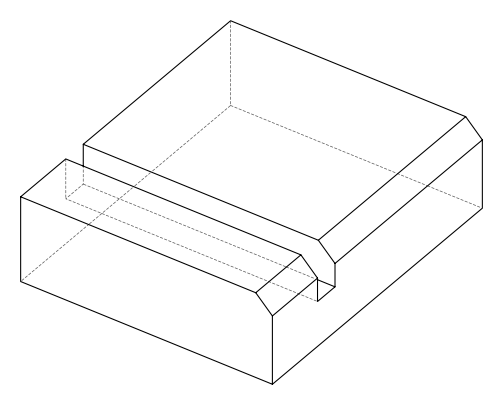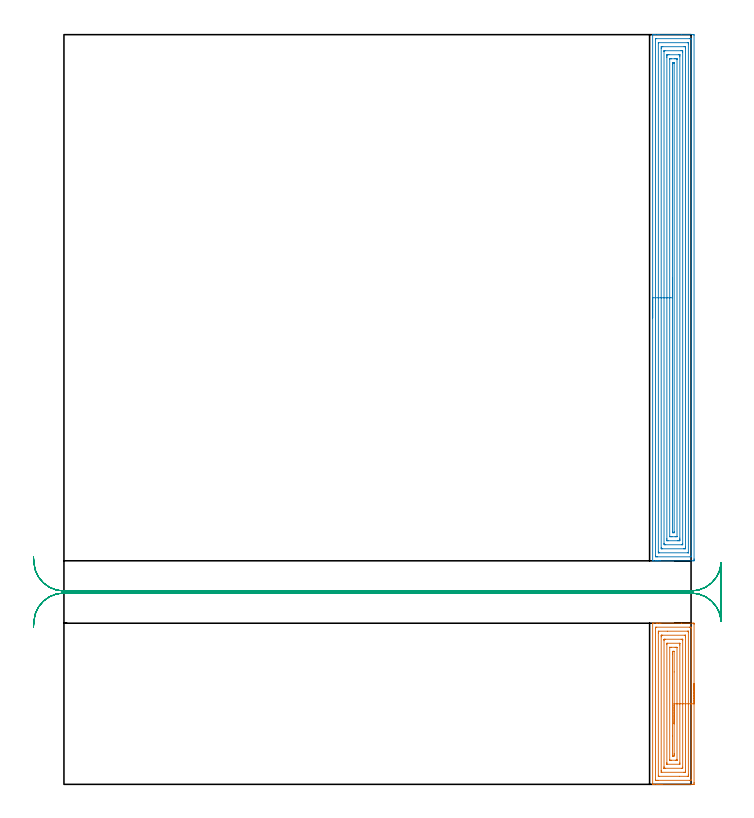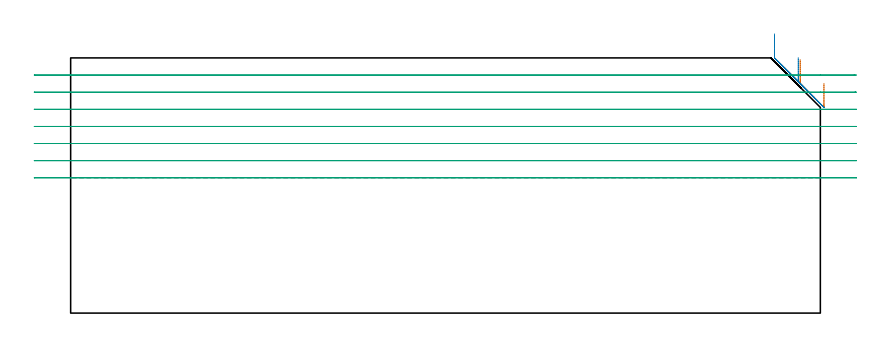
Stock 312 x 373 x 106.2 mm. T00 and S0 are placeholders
(PLAN: 3 operations, 1 tool changes, 32.9 min)
(1 AREA_MILL | FG_CHAMFER_SURFACE | UGT0205_001 | 5.39 min | 18703 mm3)
(2 AREA_MILL_1 | FG_CHAMFER_SURFACE_1 | UGT0205_001 | 17.01 min | 57232 mm3)
(3 MILL_RECTANGULAR_SLOT | SLOT_RECTANGULAR | UGT0201_018 | Follow Part, ap 7.5, ae 75% | 10.55 min | 479323 mm3)
(TOOL UGT0205_001 | Chamfer Mill 20 x 3 x 45 deg. | D20 FL50 Z2)
(TOOL UGT0201_018 | End mill 30 mm | D30 FL50 Z4)
(OP 1 AREA_MILL)
G17 G21 G94 G90
T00 M6
G54
G17 G0 G90 X313.5 Y50.1 S1061 M3
G43 Z116.2 H0
Z95.6
G94 G1 Y50.062 Z94.728 F250.
Y49.948 Z93.864
Y49.759 Z93.012
Y49.497 Z92.18
Y49.163 Z91.374
Y48.76 Z90.6
Y48.291 Z89.864
Y47.76 Z89.172
Y47.171 Z88.529
Y46.528 Z87.94
Y45.836 Z87.409
Y45.1 Z86.94
Y44.326 Z86.537
Y43.52 Z86.203
Y42.688 Z85.941
Y41.836 Z85.752
Y40.972 Z85.638
Y40.1 Z85.6
Y0.904
X313.499 Y0.553 Z85.601
X313.493 Y0.022 Z85.603
X313.491 Y0.007 Z85.605
X312.963 Y0. Z86.133
X297.539 Z101.555
X296.987 Z102.107
X296.316 Z102.781
X296.1 Z102.998
X295.429 Z103.668
X295.212 Z103.884
X294.778 Z104.321
X293.871 Z105.228
X293.437 Z105.662
X293.162 Z105.936
X292.923 Z106.169
X292.903 Y0.009 Z106.189
X292.9 Y0.109 Z106.2
Y80.092
X292.903 Y80.19 Z106.189
X292.921 Y80.193 Z106.171
X293.162 Y80.2 Z105.936
X294.778 Z104.321
X295.212 Z103.884
X295.429 Z103.668
X296.1 Z102.998
X296.316 Z102.781
X296.987 Z102.107
X307.194 Z91.903
X312.963 Z86.133
X313.301 Y80.197 Z85.795
X313.491 Y80.19 Z85.605
X313.499 Y79.999 Z85.599
X313.5 Y79.647 Z85.6
Y40.1
X312.086 Z87.014
Y2.32
X312.076 Y2.01 Z87.024
X311.517 Y2.001 Z87.583
X295.542 Y2. Z103.558
X295.212 Z103.888
X294.652 Y2.002 Z104.448
X294.324 Y2.01 Z104.776
X294.315 Y2.33 Z104.785
X294.314 Y2.34 Z104.786
Y77.88
X294.324 Y78.19 Z104.776
X294.883 Y78.199 Z104.217
X311.188 Y78.2 Z87.912
X311.748 Y78.198 Z87.352
X312.076 Y78.19 Z87.024
X312.085 Y77.87 Z87.015
X312.086 Y77.86 Z87.014
Y40.1
X310.672 Z88.428
X310.671 Y4.996 Z88.429
Y4.626
X310.666 Y4.108 Z88.434
X310.665 Y4.024 Z88.435
X310.515 Y4.009 Z88.585
X310.407 Y4.001 Z88.693
X306.192 Y4. Z92.908
X296.1 Z103.
X295.992 Y4.002 Z103.108
X295.777 Y4.01 Z103.323
X295.734 Y4.013 Z103.366
X295.732 Y4.023 Z103.368
X295.73 Y4.055 Z103.37
X295.729 Y4.108 Z103.371
Y4.479
Y75.204
Y75.574
X295.734 Y76.092 Z103.366
X295.735 Y76.176 Z103.365
X295.885 Y76.191 Z103.215
X295.993 Y76.199 Z103.107
X300.208 Y76.2 Z98.892
X310.3 Z88.8
X310.408 Y76.198 Z88.692
X310.623 Y76.19 Z88.477
X310.666 Y76.187 Z88.434
X310.668 Y76.177 Z88.432
X310.67 Y76.145 Z88.43
X310.671 Y76.092 Z88.429
Y75.721
X310.672 Y40.1 Z88.428
X309.257 Z89.843
Y6.774
X309.251 Y6.047 Z89.849
X309.244 Y6.01 Z89.856
X309.201 Y6.005 Z89.899
X309.105 Y6.002 Z89.995
X308.912 Y6. Z90.188
X308.525 Z90.575
X297.436 Z101.664
X297.275 Y6.001 Z101.825
X297.194 Y6.005 Z101.906
X297.158 Y6.01 Z101.942
X297.15 Y6.03 Z101.95
X297.144 Y6.617 Z101.956
X297.143 Y6.774 Z101.957
Y73.426
X297.149 Y74.153 Z101.951
X297.156 Y74.19 Z101.944
X297.199 Y74.195 Z101.901
X297.295 Y74.198 Z101.805
X297.488 Y74.2 Z101.612
X297.875 Z101.225
X308.964 Z90.136
X309.125 Y74.199 Z89.975
X309.206 Y74.195 Z89.894
X309.242 Y74.19 Z89.858
X309.25 Y74.17 Z89.85
X309.256 Y73.583 Z89.844
X309.257 Y73.426 Z89.843
Y40.1
X307.843 Z91.257
Y8.551
X307.842 Y8.347 Z91.258
X307.839 Y8.14 Z91.261
X307.836 Y8.013 Z91.264
X307.775 Y8.009 Z91.325
X307.638 Y8.004 Z91.462
X307.3 Y8.001 Z91.8
X299.312 Y8. Z99.788
X298.762 Y8.004 Z100.338
X298.58 Y8.008 Z100.52
X298.568 Y8.009 Z100.532
X298.564 Y8.028 Z100.536
X298.56 Y8.099 Z100.54
X298.558 Y8.209 Z100.542
X298.557 Y8.757 Z100.543
Y71.649
X298.558 Y71.853 Z100.542
X298.561 Y72.06 Z100.539
X298.564 Y72.187 Z100.536
X298.625 Y72.191 Z100.475
X298.762 Y72.196 Z100.338
X299.1 Y72.199 Z100.
X307.088 Y72.2 Z92.013
X307.638 Y72.196 Z91.462
X307.82 Y72.192 Z91.28
X307.832 Y72.191 Z91.268
X307.836 Y72.172 Z91.264
X307.84 Y72.101 Z91.26
X307.842 Y71.991 Z91.258
X307.843 Y71.854 Z91.257
Y71.649
Y40.1
X306.429 Z92.671
Y10.651
X306.427 Y10.329 Z92.673
X306.424 Y10.046 Z92.676
X306.422 Y10.018 Z92.678
X306.387 Y10.01 Z92.713
X306.3 Y10.004 Z92.8
X306.19 Y10.001 Z92.91
X299.977 Z99.123
X299.974 Y10.003 Z99.126
X299.973 Y10.005 Z99.127
X299.972 Y10.329 Z99.128
X299.971 Y10.895 Z99.129
Y69.549
X299.973 Y69.871 Z99.127
X299.976 Y70.154 Z99.124
X299.978 Y70.182 Z99.122
X300.013 Y70.19 Z99.087
X300.1 Y70.196 Z99.
X300.21 Y70.199 Z98.89
X306.423 Z92.677
X306.426 Y70.197 Z92.674
X306.427 Y70.195 Z92.673
X306.428 Y69.871 Z92.672
X306.429 Y69.304 Z92.671
Y40.1
X305.015 Z94.085
X305.014 Y12.106 Z94.086
Y12.067
X305.011 Y12.028 Z94.089
X305.008 Y12.009 Z94.092
X305. Y12.007 Z94.1
X304.975 Y12.004 Z94.125
X304.193 Y12. Z94.907
X302.312 Z96.788
X301.529 Y12.002 Z97.571
X301.425 Y12.007 Z97.675
X301.396 Y12.01 Z97.704
X301.39 Y12.067 Z97.71
X301.387 Y12.106 Z97.713
X301.386 Y12.145 Z97.714
Y68.094
Y68.133
X301.389 Y68.172 Z97.711
X301.392 Y68.191 Z97.708
X301.4 Y68.193 Z97.7
X301.425 Y68.196 Z97.675
X302.207 Y68.2 Z96.893
X304.088 Z95.012
X304.871 Y68.198 Z94.229
X304.975 Y68.193 Z94.125
X305.004 Y68.19 Z94.096
X305.01 Y68.133 Z94.09
X305.013 Y68.094 Z94.087
X305.014 Y68.055 Z94.086
X305.015 Y40.1 Z94.085
X303.6 Z95.5
Y15.26
X303.598 Y14.772 Z95.502
X303.594 Y14.378 Z95.506
X303.579 Y14.01 Z95.521
X303.2 Y14.002 Z95.9
X303.083 Y14.001 Z96.017
X302.84 Y14.007 Z96.26
X302.813 Y14.01 Z96.287
X302.806 Y14.022 Z96.294
X302.802 Y14.052 Z96.298
X302.801 Y14.084 Z96.299
X302.8 Y24.103 Z96.3
Y64.94
X302.802 Y65.428 Z96.298
X302.806 Y65.822 Z96.294
X302.821 Y66.19 Z96.279
X303.2 Y66.198 Z95.9
X303.317 Y66.199 Z95.783
X303.56 Y66.193 Z95.54
X303.587 Y66.19 Z95.513
X303.594 Y66.178 Z95.506
X303.598 Y66.148 Z95.502
X303.599 Y66.116 Z95.501
X303.6 Y55.93 Z95.5
Y40.1
Y39.228 Z95.538
Y38.363 Z95.651
Y37.512 Z95.84
Y36.68 Z96.103
Y35.874 Z96.436
Y35.1 Z96.839
Y34.364 Z97.308
Y33.672 Z97.839
Y33.029 Z98.428
Y32.44 Z99.072
Y31.908 Z99.764
Y31.44 Z100.5
Y31.037 Z101.273
Y30.703 Z102.079
Y30.441 Z102.911
Y30.252 Z103.763
Y30.138 Z104.628
Y30.1 Z105.5
G0 Z116.2
M5
M2
(OP 2 AREA_MILL_1)
G17 G21 G94 G90
T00 M6
G54
G17 G0 G90 X292.9 Y232.1 S1061 M3
G43 Z116.2 H0
G94 G1 Y232.138 Z115.328 F250.
Y232.252 Z114.463
Y232.441 Z113.612
Y232.703 Z112.78
Y233.037 Z111.974
Y233.44 Z111.2
Y233.909 Z110.464
Y234.44 Z109.772
Y235.029 Z109.129
Y235.672 Z108.54
Y236.364 Z108.008
Y237.1 Z107.54
Y237.874 Z107.137
Y238.68 Z106.803
Y239.512 Z106.541
Y240.364 Z106.352
Y241.228 Z106.238
Y242.1 Z106.2
Y372.841
X292.903 Y372.991 Z106.188
X292.933 Y373. Z106.158
X293.282 Z105.817
X293.692 Z105.407
X294.324 Z104.771
X295.528 Z103.569
X296.1 Z102.994
X307.194 Z91.903
X312.963 Z86.134
X313.251 Y372.998 Z85.846
X313.492 Y372.99 Z85.606
X313.499 Y372.748 Z85.599
X313.5 Y112.158 Z85.6
X313.499 Y111.805 Z85.601
X313.494 Y111.271 Z85.603
X313.492 Y111.208 Z85.606
X312.963 Y111.2 Z86.134
X296.701 Z102.394
X296.1 Z102.994
X295.528 Z103.569
X295.212 Z103.884
X294.64 Z104.456
X294.324 Z104.771
X293.282 Z105.817
X292.932 Y111.207 Z106.16
X292.903 Y111.21 Z106.188
X292.9 Y111.359 Z106.2
Y242.1
X294.314 Z104.786
Y370.62
X294.324 Y370.99 Z104.776
X294.825 Y370.999 Z104.275
X311.188 Y371. Z87.912
X311.689 Y370.999 Z87.411
X312.076 Y370.99 Z87.024
X312.085 Y370.61 Z87.015
X312.086 Y370.6 Z87.014
Y113.58
X312.076 Y113.21 Z87.024
X311.575 Y113.201 Z87.525
X295.212 Y113.2 Z103.888
X294.711 Y113.201 Z104.389
X294.324 Y113.21 Z104.776
X294.314 Y113.59 Z104.786
Y113.6
Y242.1
X295.728 Z103.372
X295.729 Y368.918 Z103.371
X295.73 Y368.965 Z103.37
X295.732 Y368.986 Z103.368
X295.734 Y368.99 Z103.366
X295.752 Y368.993 Z103.348
X295.927 Y368.999 Z103.173
X310.3 Z88.8
X310.474 Y368.996 Z88.626
X310.59 Y368.991 Z88.51
X310.665 Y368.985 Z88.435
X310.667 Y368.949 Z88.433
X310.669 Y368.825 Z88.431
X310.671 Y368.453 Z88.429
Y115.282
X310.67 Y115.235 Z88.43
X310.668 Y115.213 Z88.432
X310.666 Y115.21 Z88.434
X310.648 Y115.207 Z88.452
X310.474 Y115.201 Z88.626
X296.1 Z103.
X295.926 Y115.204 Z103.174
X295.81 Y115.209 Z103.29
X295.735 Y115.215 Z103.365
X295.733 Y115.251 Z103.367
X295.731 Y115.375 Z103.369
X295.729 Y115.748 Z103.371
X295.728 Y242.1 Z103.372
X297.143 Z101.957
Y366.148
X297.147 Y366.88 Z101.953
X297.149 Y366.98 Z101.951
X297.239 Y366.99 Z101.861
X297.451 Y366.995 Z101.649
X297.875 Y367. Z101.225
X297.915 Z101.185
X308.565 Z90.535
X308.963 Y366.996 Z90.137
X309.162 Y366.991 Z89.938
X309.25 Y366.986 Z89.85
X309.252 Y366.919 Z89.848
X309.257 Y366.305 Z89.843
Y118.052
X309.253 Y117.321 Z89.847
X309.251 Y117.22 Z89.849
X309.161 Y117.21 Z89.939
X308.949 Y117.205 Z90.151
X308.525 Y117.2 Z90.575
X308.485 Z90.615
X297.835 Z101.265
X297.437 Y117.204 Z101.663
X297.238 Y117.209 Z101.862
X297.15 Y117.214 Z101.95
X297.148 Y117.281 Z101.952
X297.143 Y117.895 Z101.957
Y242.1
X298.557 Z100.543
Y364.569
X298.56 Y364.776 Z100.54
X298.564 Y364.913 Z100.536
X298.571 Y364.991 Z100.529
X298.604 Y364.993 Z100.496
X298.762 Y364.997 Z100.338
X299.017 Y365. Z100.083
X307.005 Y364.999 Z92.095
X307.638 Y364.99 Z91.462
X307.836 Y364.973 Z91.264
X307.841 Y364.569 Z91.259
X307.842 Y364.363 Z91.258
X307.843 Y119.631 Z91.257
X307.84 Y119.424 Z91.26
X307.836 Y119.287 Z91.264
X307.829 Y119.209 Z91.271
X307.796 Y119.207 Z91.304
X307.638 Y119.203 Z91.462
X307.384 Y119.2 Z91.716
X299.395 Y119.201 Z99.705
X298.762 Y119.21 Z100.338
X298.564 Y119.227 Z100.536
X298.559 Y119.631 Z100.541
X298.558 Y119.837 Z100.542
X298.557 Y242.1 Z100.543
X299.971 Z99.129
Y361.686
X299.972 Y362.254 Z99.128
X299.974 Y362.578 Z99.126
X299.978 Y362.862 Z99.122
X299.985 Y362.99 Z99.115
X300.122 Y362.996 Z98.978
X300.537 Y362.999 Z98.563
X301.005 Y363. Z98.095
X305.863 Y362.999 Z93.237
X306.334 Y362.996 Z92.766
X306.413 Y362.99 Z92.687
X306.422 Y362.983 Z92.678
X306.425 Y362.96 Z92.675
X306.427 Y362.903 Z92.673
X306.428 Y362.578 Z92.672
X306.429 Y362.009 Z92.671
Y122.514
X306.428 Y121.946 Z92.672
X306.426 Y121.622 Z92.674
X306.422 Y121.338 Z92.678
X306.415 Y121.21 Z92.685
X306.278 Y121.204 Z92.822
X305.863 Y121.201 Z93.237
X305.395 Y121.2 Z93.705
X300.537 Y121.201 Z98.563
X300.066 Y121.204 Z99.034
X299.987 Y121.21 Z99.113
X299.978 Y121.217 Z99.122
X299.975 Y121.24 Z99.125
X299.973 Y121.297 Z99.127
X299.971 Y121.622 Z99.129
Y122.191
Y242.1
X301.385 Z97.715
Y360.833
X301.386 Y360.873 Z97.714
X301.39 Y360.952 Z97.71
X301.393 Y360.992 Z97.707
X301.4 Y360.994 Z97.7
X301.425 Y360.996 Z97.675
X302.107 Y361. Z96.993
X302.312 Z96.788
X303.882 Z95.218
X304.088 Z95.012
X304.772 Y360.998 Z94.328
X304.975 Y360.992 Z94.125
X304.998 Y360.991 Z94.102
X305.008 Y360.911 Z94.092
X305.013 Y360.833 Z94.087
X305.014 Y360.793 Z94.086
X305.015 Y123.367 Z94.085
X305.014 Y123.327 Z94.086
X305.01 Y123.248 Z94.09
X305.007 Y123.208 Z94.093
X305. Y123.206 Z94.1
X304.975 Y123.204 Z94.125
X304.293 Y123.2 Z94.807
X304.088 Z95.012
X302.518 Z96.582
X302.312 Z96.788
X301.628 Y123.202 Z97.472
X301.425 Y123.208 Z97.675
X301.402 Y123.209 Z97.698
X301.392 Y123.289 Z97.708
X301.387 Y123.367 Z97.713
X301.386 Y123.407 Z97.714
X301.385 Y242.1 Z97.715
X302.8 Z96.3
Y358.518
X302.803 Y358.921 Z96.297
X302.805 Y358.974 Z96.295
X302.808 Y358.991 Z96.292
X302.816 Y358.993 Z96.284
X302.87 Y358.997 Z96.23
X302.98 Y358.999 Z96.12
X303.2 Y359. Z95.9
X303.421 Y358.998 Z95.679
X303.527 Y358.995 Z95.573
X303.579 Y358.99 Z95.521
X303.594 Y358.985 Z95.506
X303.595 Y358.97 Z95.505
X303.598 Y358.862 Z95.502
X303.6 Y358.606 Z95.5
Y125.682
X303.597 Y125.279 Z95.503
X303.595 Y125.227 Z95.505
X303.592 Y125.209 Z95.508
X303.584 Y125.207 Z95.516
X303.53 Y125.203 Z95.57
X303.42 Y125.201 Z95.68
X303.2 Y125.2 Z95.9
X302.979 Y125.202 Z96.121
X302.873 Y125.205 Z96.227
X302.821 Y125.21 Z96.279
X302.806 Y125.215 Z96.294
X302.805 Y125.23 Z96.295
X302.802 Y125.338 Z96.298
X302.8 Y125.594 Z96.3
Y242.1
Y242.972 Z96.339
Y243.837 Z96.452
Y244.688 Z96.641
Y245.52 Z96.904
Y246.326 Z97.237
Y247.1 Z97.64
Y247.836 Z98.109
Y248.528 Z98.64
Y249.171 Z99.229
Y249.76 Z99.873
Y250.292 Z100.565
Y250.76 Z101.3
Y251.163 Z102.074
Y251.497 Z102.88
Y251.759 Z103.712
Y251.948 Z104.564
Y252.062 Z105.429
Y252.1 Z106.3
G0 Z116.2
M5
M2
(OP 3 MILL_RECTANGULAR_SLOT)
G17 G21 G94 G90
T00 M6
G54
G17 G0 G90 X-15.16 Y78.154 S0 M3
G43 Z116.2 H0
Z99.071
G94 G1 X-14.97 Y81.148 F250.
G2 X0. Y95.2 R15. F500.
G1 X312.
G2 X326.126 Y85.245 R15.
G1 X326.154 Y85.235
G3 X327. Y90.083 R15.
G1 Y90.2
Y101.2
G3 X326.154 Y106.165 R15.
G1 X326.126 Y106.155
G2 X312. Y96.2 R15.
G1 X0.
G2 X-14.97 Y110.252 R15.
G1 X-15.16 Y113.246 F250.
G0 Y78.154 Z91.943
G1 X-14.97 Y81.148
G2 X0. Y95.2 R15. F500.
G1 X312.
G2 X326.484 Y84.102 R15.
G1 X326.513 Y84.094
G3 X327. Y87.886 R15.
G1 Y103.487
G3 X326.509 Y107.293 R15.
G1 X326.48 Y107.285
G2 X312. Y96.2 R15.
G1 X0.
G2 X-14.97 Y110.252 R15.
G1 X-15.16 Y113.246 F250.
G0 Y78.154 Z84.814
G1 X-14.97 Y81.148
G2 X0. Y95.2 R15. F500.
G1 X312.
G2 X326.97 Y81.148 R15.
G1 X327.
Y110.252
X326.97
G2 X312. Y96.2 R15.
G1 X0.
G2 X-14.97 Y110.252 R15.
G1 X-15.16 Y113.246 F250.
G0 Y78.154 Z77.686
G1 X-14.97 Y81.148
G2 X0. Y95.2 R15. F500.
G1 X312.
G2 X326.97 Y81.148 R15.
G1 X327.
Y110.252
X326.97
G2 X312. Y96.2 R15.
G1 X0.
G2 X-14.97 Y110.252 R15.
G1 X-15.16 Y113.246 F250.
G0 Y78.154 Z70.557
G1 X-14.97 Y81.148
G2 X0. Y95.2 R15. F500.
G1 X312.
G2 X326.97 Y81.148 R15.
G1 X327.
Y110.252
X326.97
G2 X312. Y96.2 R15.
G1 X0.
G2 X-14.97 Y110.252 R15.
G1 X-15.16 Y113.246 F250.
G0 Y78.154 Z63.429
G1 X-14.97 Y81.148
G2 X0. Y95.2 R15. F500.
G1 X312.
G2 X326.97 Y81.148 R15.
G1 X327.
Y110.252
X326.97
G2 X312. Y96.2 R15.
G1 X0.
G2 X-14.97 Y110.252 R15.
G1 X-15.16 Y113.246 F250.
G0 Y78.154 Z56.3
G1 X-14.97 Y81.148
G2 X0. Y95.2 R15. F500.
G1 X312.
G2 X326.97 Y81.148 R15.
G1 X327.
Y110.252
X326.97
G2 X312. Y96.2 R15.
G1 X0.
G2 X-14.97 Y110.252 R15.
G1 X-15.16 Y113.246 F250.
G0 Z116.2
M5
M2
